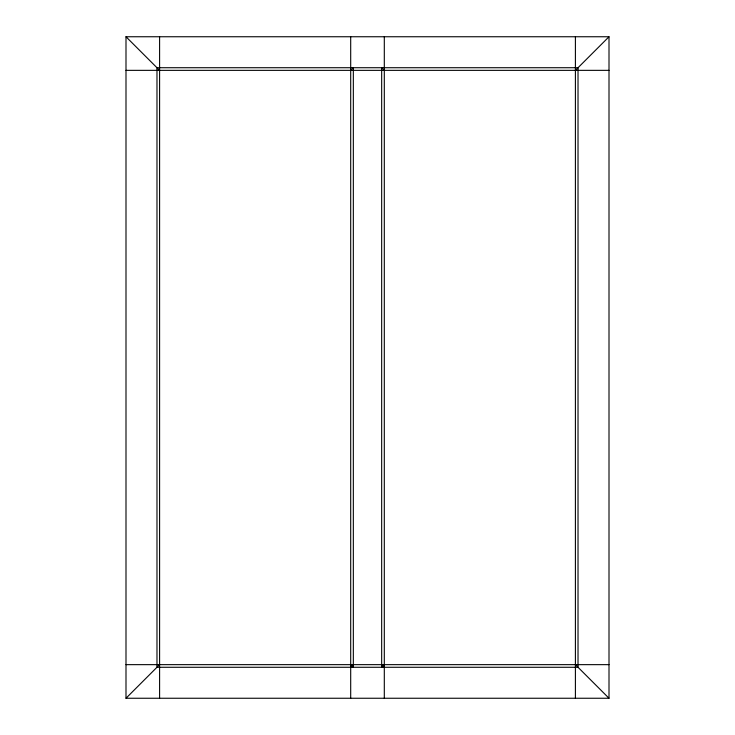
<?xml version="1.0" encoding="UTF-8"?>
<svg xmlns="http://www.w3.org/2000/svg" width="735" height="735" viewBox="0 0 735 735"><rect width="100%" height="100%" fill="white"/><g stroke="black" fill="none" stroke-linecap="round" stroke-linejoin="round"><path stroke-width="1.1" d="M575.404 70.349L609.003 36.75L125.997 36.75L125.997 698.25L609.003 698.25L609.003 36.75M125.997 698.25L159.596 664.651M350.696 70.349L353.333 67.721L353.333 667.279L350.696 664.651M125.997 70.349L609.003 70.349M125.997 664.651L609.003 664.651M350.696 665.423L351.468 665.423M384.304 665.423L383.532 665.423L383.532 664.651M350.696 665.965L352.019 665.965L352.019 664.651M384.304 665.965L382.981 665.965L382.981 664.651M350.696 666.599L352.653 666.599L352.653 664.651M384.304 666.599L382.347 666.599L382.347 664.651M384.212 70.257L381.667 67.721L381.667 667.279L384.212 664.743M125.997 36.75L159.596 70.349M575.404 664.651L609.003 698.25M575.404 36.75L575.404 698.25M384.304 36.75L384.304 698.25M350.696 36.75L350.696 698.25M159.596 36.75L159.596 698.25M578.022 67.721L156.978 67.721L156.978 667.279L578.022 667.279L578.022 67.721"/></g></svg>
